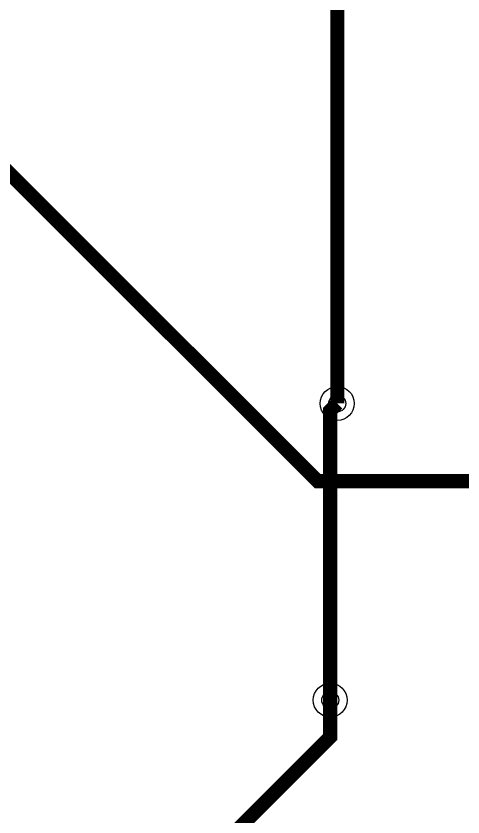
# Model space of a CAD drawing. Header units: millimetres. Extents: x -19 to 69, y -19.1 to 19.1.
# Drawn here: x 42.49 to 50.52, y -5.91 to 8.49 of the extents above; entities that cross this region are included whole.
import ezdxf

# ---------------------------------------------------------------- set-up
doc = ezdxf.new("R2010")
doc.units = ezdxf.units.MM
for name, color, linetype, true_color in [('BoardOutLine', 7, 'Continuous', 0xff00ff), ('BottomLayer', 7, 'Continuous', 0x0000ff), ('Hole', 7, 'Continuous', 0x222222), ('Multi-Layer', 7, 'Continuous', 0xc0c0c0), ('TopLayer', 7, 'Continuous', 0xff0000)]:
    doc.layers.add(name, color=color, linetype=linetype, true_color=true_color)

msp = doc.modelspace()

# ---------------------------------------------------------------- linework, layer by layer
at = {"layer": 'BoardOutLine'}
msp.add_arc((50, 0), 19, 270, 89.4926, dxfattribs=at)
at = {"layer": 'BottomLayer', "const_width": 0.254}
msp.add_lwpolyline([(48.26, 1.524), (48.133, 1.397), (48.133, -3.81)], dxfattribs=at)
at = {"layer": 'Hole'}
for centre in [(48.26, 1.524), (48.133, -3.81)]:
    msp.add_circle(centre, 0.152, dxfattribs=at)
at = {"layer": 'Multi-Layer'}
for centre in [(48.26, 1.524), (48.133, -3.81)]:
    msp.add_circle(centre, 0.305, dxfattribs=at)
at = {"layer": 'TopLayer', "const_width": 0.254}
for points in [[(47.159, 11.531), (48.26, 10.43), (48.26, 1.524)], [(40.159, 7.874), (47.906, 0.127), (55.462, 0.127)], [(40.159, -12.446), (48.133, -4.472), (48.133, -3.81)]]:
    msp.add_lwpolyline(points, dxfattribs=at)

doc.saveas('drawing.dxf')
